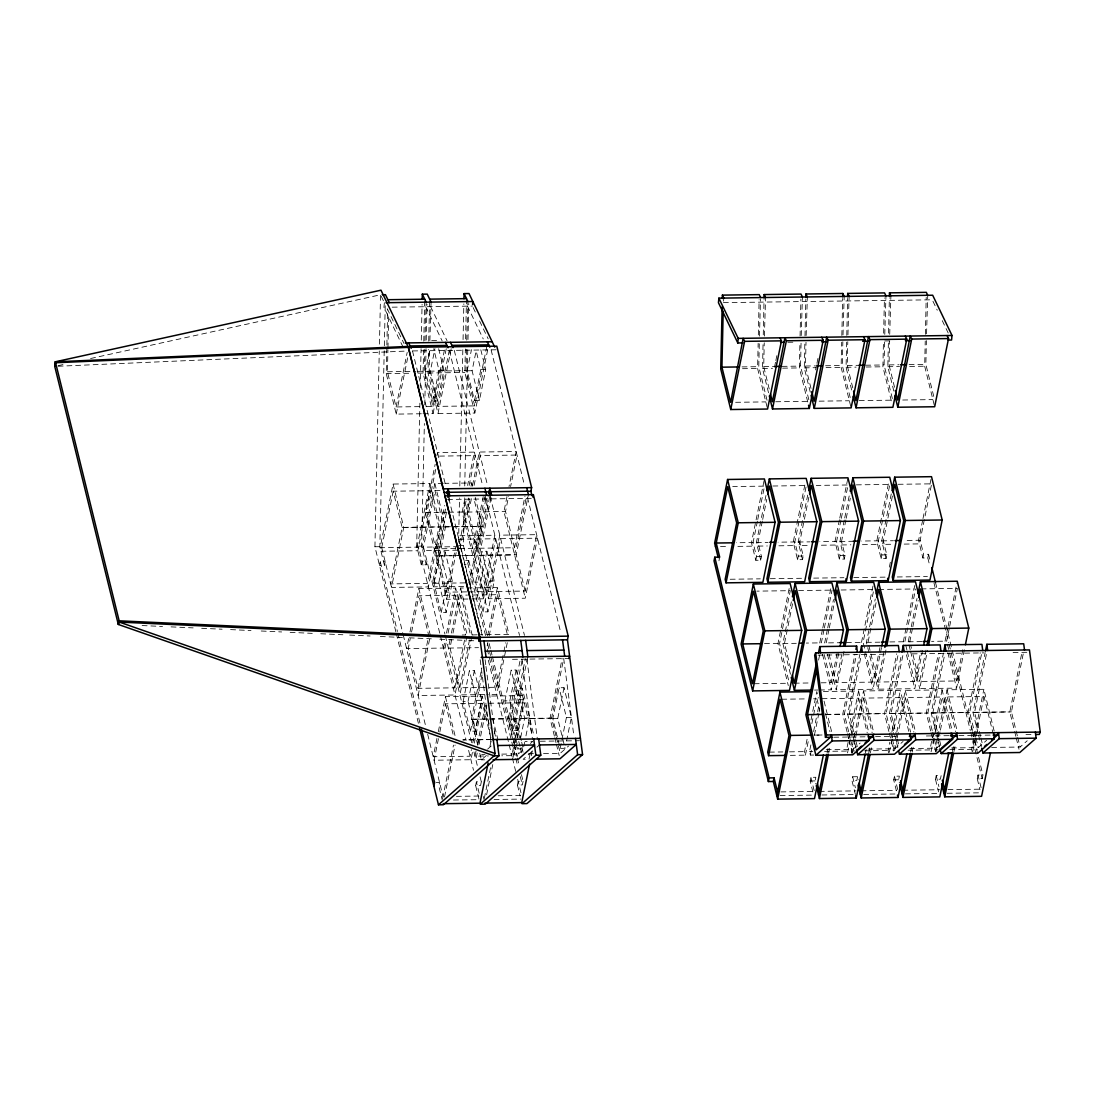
<?xml version="1.0" encoding="UTF-8"?>
<svg xmlns="http://www.w3.org/2000/svg" width="1095" height="1095" viewBox="0 0 1095 1095"><rect width="100%" height="100%" fill="white"/><g stroke="black" fill="none" stroke-linecap="round" stroke-linejoin="round"><path stroke-width="0.75" stroke-dasharray="5 3.75" d="M395.87 631.801L374.928 546.747L379.281 350.947M379.445 344.131L380.54 294.76L89.831 358.681M384.454 565.362L385.194 561.721L380.266 561.79L379.527 565.431L384.454 565.362L379.855 546.679L384.29 347.471M384.331 345.774L385.248 304.903M421.342 413.759L396.226 414.115L386.234 373.573L386.836 346.704M386.877 345.034L387.657 309.775M419.536 406.628L396.103 406.957L387.425 371.752L387.917 349.675M387.958 347.977L388.725 314.019M421.288 564.856L422.04 561.215L426.968 561.146L426.229 564.787L421.288 564.856L416.689 546.186L419.878 403.152M420.22 387.835L421.096 348.675M421.288 340.162L422.081 304.396M423.012 413.746L433.059 413.609L423.081 373.066L423.601 349.565M423.792 341.175L424.682 300.879M426.242 406.532L432.936 406.45L424.271 371.246L424.764 349.168M424.956 340.682L426.147 302.152M426.229 564.787L421.63 546.118L424.367 423.519M424.778 404.794L426.037 348.607M426.215 340.093L427.023 304.328M487.686 349.839L474.833 413.034L438 413.54L428.008 372.998L428.542 349.497M428.72 341.106L429.623 300.81M486.81 346.39L474.71 405.875L437.877 406.382L429.199 371.178L429.692 349.1M429.883 340.613L431.074 302.083M458.545 542.203L459.53 497.938M459.791 486.016L462.829 349.798M463.062 339.587L463.856 303.835M474.833 413.034L464.855 372.492L465.375 348.99M465.594 338.916L466.456 300.317M474.71 405.875L466.046 370.671L466.538 348.607M466.73 340.107L467.921 301.59M485.578 635.579L463.404 545.543L464.458 497.869M464.732 485.947L467.77 349.729M467.989 339.518L468.797 303.767M767.171 407.408L757.589 368.495L758.151 343.31M758.329 334.919L759.122 299.66M767.047 400.277L758.78 366.674L759.314 342.899M759.465 336.11L760.505 299.099M768.512 392.749L762.517 368.426L763.078 343.241M763.27 334.851L764.05 299.592M769.224 388.999L763.708 366.606L764.242 342.831M764.392 336.042L765.583 297.512M807.74 401.974L799.364 367.92L799.925 342.735M800.075 336.028L800.897 299.099M808.822 399.702L800.554 366.1L801.075 342.324M801.239 335.535L802.416 297.005M810.286 392.174L804.291 367.852L804.852 342.667M805.003 335.96L805.824 299.031M810.998 388.438L805.482 366.031L806.016 342.256M806.166 335.467L807.357 296.937M850.719 406.272L841.124 367.345L841.699 342.174M841.836 335.453L842.671 298.524M850.199 397.526L842.329 365.525L842.849 341.763M842.999 334.96L844.19 296.444M851.65 389.984L846.065 367.277L846.627 342.105M846.777 335.385L847.598 298.456M852.772 387.863L847.256 365.47L847.79 341.695M847.941 334.892L849.131 296.375M891.289 400.825L882.898 366.784L883.46 341.599M883.651 333.208L884.431 297.95M892.37 398.553L884.089 364.963L884.623 341.188M884.774 334.399L885.964 295.869M893.821 391.038L887.84 366.716L888.401 341.531M888.579 333.14L889.373 297.881M894.547 387.288L889.03 364.895L889.564 341.12M889.715 334.331L890.906 295.801M934.254 405.123L924.673 366.209L925.234 341.024M925.385 334.317L926.206 297.375M933.748 396.39L925.864 364.389L926.397 340.613M926.548 333.824L927.739 295.294M384.372 302.726L383.934 307.284L403.275 347.526M723.521 301.125L723.809 298.086M396.103 406.957L407.189 352.412M396.226 414.115L407.723 357.572M393.078 484.045L403.74 527.366L391.531 587.413L428.364 586.906L440.587 526.859L429.911 483.538L393.078 484.045L380.116 547.733L418.564 547.103L440.012 634.224M393.201 491.203L380.978 551.25L417.825 550.744L430.034 490.697L393.201 491.203L402.139 527.503L390.655 583.895L427.502 583.402L438.972 526.996L430.034 490.697M438.643 348.675L443.927 370.151L437.644 401.03L432.717 401.099L425.394 371.356L430.02 348.607M437.644 401.03L430.321 371.287L434.948 348.538M432.717 401.099L438.999 370.219L433.702 348.744M432.936 406.45L444.707 348.607M433.059 413.609L446.938 345.431M437.877 406.382L449.634 348.538M438 413.54L451.865 345.363M416.949 547.24L429.911 483.538M458.873 539.26L495.72 538.754L483.497 598.801L446.664 599.307L425.325 512.665L435.167 464.294M436.864 455.944L437.535 452.618L474.381 452.112L467.592 485.468M435.7 469.399L426.927 512.528L435.865 548.828L472.712 548.321L483.224 496.61M443.215 483.36L434.852 483.47L421.89 547.171L458.723 546.665M439.998 490.56L434.975 490.628L422.752 550.675L459.585 550.169M408.64 638.645L406.601 648.651L445.049 648.007L454.849 687.824L418.016 688.331L408.216 648.514L410.228 638.618M409.995 631.966L418.824 588.604L455.657 588.097L467.195 634.936L462.172 635.004M411.569 632.034L418.947 595.762L455.78 595.256L465.594 635.059M480.814 349.757L485.701 369.576L479.418 400.455L474.491 400.524L467.168 370.781L471.466 349.661M435.865 548.828L444.693 505.452M479.418 400.455L472.096 370.712L476.393 349.592M445.542 509.052L435.988 555.986L461.104 555.644M466.634 591.875L446.541 592.149L437.603 555.849L446.418 512.487M448.799 500.812L449.47 497.472M434.975 490.628L443.913 526.928L432.429 583.334L469.276 582.827L480.746 526.421L473.834 498.376M433.894 582.745L440.176 551.866L445.117 551.798L452.44 581.541L446.158 612.42L441.217 612.488L433.894 582.745L438.835 582.677L446.158 612.42M434.852 483.47L445.514 526.791L433.291 586.838L465.115 586.4M474.491 400.524L480.773 369.645L475.887 349.825M438.835 582.677L445.117 551.798M418.016 688.331L428.747 635.565L418.947 595.762M441.217 612.488L447.499 581.609L440.176 551.866M464.869 498.814L462.158 512.159L483.497 598.801M446.541 592.149L455.643 547.349M472.712 548.321L463.774 512.022L466.47 498.759M469.166 485.482L475.244 455.616L438.397 456.122M446.664 599.307L456.163 552.605M459.407 543.312L468.619 498.047M471.001 486.317L471.685 482.963L444.899 483.333M488.425 598.732L500.648 538.685L537.481 538.179L525.271 598.226L488.425 598.732L467.1 512.09L469.81 498.745M472.52 485.4L479.309 452.043L516.156 451.537L509.024 486.563M459.832 548.965L470.111 498.471M471.397 498.69L468.701 511.954L477.639 548.253L514.472 547.746L524.998 496.035M474.094 485.413L480.171 455.561L517.018 455.055L510.599 486.563M443.448 648.144L445.145 639.808M446.5 633.129L455.657 588.097M445.049 648.007L446.733 639.767M448.074 633.17L455.78 595.256M450.072 639.74L448.375 648.076L478.515 647.665M451.427 633.061L460.598 588.029L497.431 587.522L508.97 634.361L478.83 634.771M451.66 639.699L449.99 647.939L459.791 687.756L496.624 687.249L505.685 642.738M453.001 633.102L460.721 595.187L467.414 595.091M482.197 635.319L463.815 560.64L468.742 560.572L468.003 564.226L464.718 564.267M484.77 496.815L472.835 555.48L462.788 555.617M436.946 738.372L433.223 756.713L470.056 756.221L471.411 749.541M438.315 731.706L445.432 696.666L482.279 696.174L490.177 728.257M468.304 591.847L483.374 591.642L474.436 555.343L486.317 496.966M438.465 738.673L434.085 760.231L470.918 759.725L472.616 751.43M439.82 732.035L445.555 703.825L482.402 703.332L491.34 739.618L489.643 747.967M477.639 548.253L488.165 496.541M470.138 586.331L482.347 526.284L475.244 497.404M489.698 496.747L477.762 555.411L514.595 554.905L526.531 496.24M488.302 591.574L499.785 535.168L536.618 534.675L525.148 591.067L488.302 591.574L479.364 555.274L491.244 496.897M475.668 582.17L481.951 551.291L486.892 551.237L494.215 580.966L487.932 611.845L482.991 611.913L475.668 582.17L480.609 582.102L487.932 611.845M454.849 687.824L465.252 636.715M466.853 636.606L454.972 694.983L418.139 695.489L430.362 635.428L418.824 588.604M480.609 582.102L486.892 551.237M459.791 687.756L470.179 636.647M471.794 636.537L459.914 694.914L485.03 694.572M483.374 591.642L494.844 535.236L458.011 535.742M442.626 798.501L453.481 745.134M463.13 701.471L469.413 670.592L474.354 670.523L481.677 700.266L475.394 731.145L470.453 731.214L463.13 701.471L468.071 701.402L475.394 731.145M444.515 796.982L455.082 745.024M482.991 611.913L489.273 581.034L481.951 551.291M506.985 496.569L503.933 511.584L525.271 598.226M514.472 547.746L505.534 511.447L508.573 496.528M468.071 701.402L474.354 670.523M487.59 635.894L497.431 587.522M477.776 745.284L471.384 719.333L481.882 667.786M487.166 645.79L487.836 642.491M489.178 635.894L497.554 594.681L469.084 595.078M470.453 731.214L482.074 674.575M472.766 742.875L482.279 696.174M474.299 743.135L482.402 703.332M476.01 751.143L474.997 756.152L488.384 755.961M477.365 744.477L485.851 702.771M525.148 591.067L516.21 554.768L528.091 496.391M477.201 753.031L475.86 759.656L485.906 759.519M478.898 744.737L487.33 703.264L524.176 702.757L532.293 735.758M475.641 785.553L476.38 781.912L481.321 781.844L480.582 785.485L475.641 785.553L479.117 799.678L452.331 800.034M507.272 642.697L496.747 694.408L486.7 694.545M484.305 798.392L490.834 766.24M504.904 700.896L511.187 670.017L516.128 669.948L523.451 699.691L517.168 730.57L512.227 730.639L504.904 700.896L509.846 700.827L517.168 730.57M486.618 794.737L492.764 764.57M509.846 700.827L516.128 669.948M514.212 743.149L508.231 718.826L520.412 658.957M515.745 742.697L509.832 718.69L522.917 656.836M515.526 737.373L511.05 719.196L517.333 688.317L522.26 688.249L533.922 735.703M519.947 746.325L513.158 718.758L525.34 658.889M512.227 730.639L527.845 656.767M521.275 740.603L515.978 719.128L522.26 688.249M515.225 738.961L511.83 755.646L501.784 755.783M515.567 737.291L524.053 695.599L490.56 696.05M513.035 757.494L515.061 747.543M517.086 737.592L524.176 702.757M520.686 737.565L524.656 718.06L517.333 688.317M515.937 739.015L518.373 748.939L523.3 748.87L524.628 742.369M525.956 735.867L529.583 717.991L524.656 718.06M517.415 784.992L518.154 781.337L523.095 781.269L522.356 784.923L517.415 784.992L520.125 795.969M529.036 759.068L530.733 750.732M531.308 755.687L532.334 750.65M554.385 736.1L550.005 718.252L562.173 658.396M555.945 735.717L551.606 718.128L563.706 658.629L573.848 735.758M564.034 687.687L557.752 718.553L565.075 748.296L560.147 748.364L552.824 718.621L559.107 687.742L564.034 687.687L571.357 717.417L565.745 745.052M560.147 748.364L566.43 717.485L559.107 687.742M718.963 560.791L719.702 557.15M774.507 367.167L775.52 362.212M775.849 360.556L776.861 355.601M764.077 480.637L751.457 542.655L755.796 560.284L760.738 560.216L761.477 556.575L758 542.463M757.411 521.152L752.333 546.172L735.58 546.405M757.754 519.482L764.543 486.125L732.733 486.563M760.738 560.216L756.399 542.586L766.281 493.982M762.353 521.083L757.261 546.104L767.308 545.967M762.695 519.413L766.76 499.402M755.796 560.284L756.549 556.643L753.073 542.531L736.319 542.75M815.611 369.905L816.61 364.95M816.952 363.294L817.965 358.339M804.825 485.099L793.232 542.093L797.571 559.709L802.512 559.641L803.251 556L799.774 541.888M802.512 559.641L798.173 542.025L807.713 495.091M789.153 588.521L777.956 643.573L788.29 685.566M808.876 497.157L799.035 545.529L810.752 545.378M788.551 679.927L779.558 643.436L790.289 590.684L756.809 591.136M797.571 559.709L798.323 556.068L794.847 541.957L778.093 542.189M790.439 674.191L782.884 643.504L791.37 601.798M792.547 603.797L784.499 643.367L791.028 669.907M839.441 519.728L835.006 541.519L839.345 559.148L844.286 559.08L845.025 555.425L841.549 541.313M839.783 518.044L847.968 477.817M840.96 520.015L835.868 545.036L819.128 545.255M841.302 518.346L848.091 484.975L816.268 485.413M844.286 559.08L839.947 541.45L844.368 519.66M844.71 517.99L849.487 494.516M819.731 642.998L822.441 629.652M822.783 627.982L830.927 587.96M845.901 519.947L840.809 544.968L850.856 544.831M846.23 518.277L850.309 498.252M824.015 629.68L821.332 642.861L806.262 643.066M824.357 628.024L832.063 590.109M818.595 660.093L819.607 655.138M839.345 559.148L840.084 555.493L836.607 541.382L819.868 541.614M827.368 629.584L824.658 642.929L839.728 642.724M827.711 627.914L833.487 599.567M826.26 642.792L828.942 629.611M829.285 627.955L834.65 601.579M790.357 755.358L805.427 755.153L804.565 751.635L807.275 738.304M811.012 719.949L816.788 691.588L818.362 698.008M805.427 755.153L808.808 738.564M811.847 723.631L816.911 698.747L813.558 698.802M813.708 755.044L810.368 755.085L809.506 751.581L810.861 744.901M813.571 731.556L817.308 713.215M817.65 711.545L818.663 706.535M810.368 755.085L811.71 748.446M814.42 735.183L818.8 713.611M819.142 711.955L819.813 708.643M812.86 791.959L810.149 780.981L810.889 777.34L815.83 777.272L815.091 780.913L815.857 784.047M821.086 682.815L831.132 682.678L837.511 651.347M819.539 690.001L831.256 689.836L839.057 651.47M879.956 647.487L872.907 682.103L836.074 682.609L842.438 651.279M881.516 647.569L873.03 689.261L836.197 689.768L843.999 651.402M827.04 753.333L828.409 746.653M828.628 753.292L829.996 746.585M888.373 483.963L876.78 540.944L881.119 558.573L886.06 558.505L886.799 554.864L883.323 540.738M847.133 732.09L842.739 714.255L854.921 654.386M848.68 731.72L844.341 714.118L856.441 654.632M886.06 558.505L881.708 540.875L891.262 493.941M861.491 642.423L873.372 584.046M852.854 735.265L847.667 714.186L859.849 654.317M892.425 496.021L882.584 544.393L894.3 544.229M872.907 682.103L863.106 642.3L873.837 589.534L838.674 590.027M853.607 731.652L849.282 714.049L861.382 654.564M881.119 558.573L881.858 554.932L878.382 540.807L861.642 541.039M922.606 650.334L914.804 688.687L877.971 689.193L866.432 642.354L875.261 598.992M876.082 602.661L868.034 642.231L877.848 682.034L914.681 681.528L921.059 650.211M823.385 691.506L858.562 691.027L846.339 751.074L824.576 751.362M847.544 752.922L858.685 698.186L821.839 698.692M851.855 753.346L851.267 751.006L863.49 690.959L900.323 690.452L910.602 732.172M889.345 567.155L890.358 562.173M852.471 752.854L863.613 698.117L900.446 697.611L909.384 733.91M855.4 794.532L851.924 780.406L852.663 776.766L857.604 776.697L858.37 779.832M857.604 776.697L856.865 780.352L851.924 780.406M877.848 682.034L884.555 649.061M877.971 689.193L886.115 649.157M865.474 752.785L866.159 749.432M868.814 752.758L869.841 747.748M870.402 752.717L872.113 744.34M922.647 520.262L918.554 540.369L922.893 557.998L927.821 557.93L929.874 566.224M922.989 518.578L931.174 478.351M888.894 731.515L884.514 713.68L896.682 653.811M892.028 737.551L886.115 713.543L898.215 654.057M903.265 641.862L915.146 583.471M897.832 747.666L889.441 713.611L901.623 653.756M906.92 650.019L904.881 641.725L915.612 588.973M896.956 737.482L891.043 713.488L903.156 653.989M922.893 557.998L923.632 554.357L920.156 540.246L903.416 540.465M910.191 649.869L908.207 641.793L910.917 628.448M911.259 626.778L917.021 598.417M912.491 628.462L909.808 641.656L911.451 648.295M912.833 626.819L918.199 600.443M888.688 752.84L888.113 750.499L889.811 742.164M891.85 732.158L900.323 690.452M927.821 557.93L928.574 554.289L923.632 554.357M889.318 752.347L892.014 739.084M892.357 737.428L900.446 697.611M893.041 750.431L894.738 742.095M896.778 732.09L905.264 690.384L942.097 689.877L952.376 731.597M894.588 750.622L896.942 739.015M897.284 737.359L905.387 697.542L942.22 697.036L951.158 733.335M896.394 790.823L893.698 779.845L894.437 776.191L899.378 776.122L898.625 779.777L899.406 782.911M962.82 649.636L956.455 680.967L919.608 681.46L925.987 650.143M964.38 649.759L956.578 688.125L919.732 688.618L927.547 650.266M910.588 752.183L911.943 745.517M912.176 752.142L913.887 743.765M930.668 730.954L926.274 713.105L938.456 653.25M932.215 730.57L927.889 712.982L939.989 653.482M945.04 641.287L947.764 627.941M948.092 626.272L956.92 582.91M936.403 734.129L931.215 713.05L943.397 653.181M949.338 627.969L946.655 641.15L931.585 641.355M949.666 626.313L957.386 588.398L922.223 588.877M937.156 730.516L932.817 712.913L944.93 653.414M942.097 689.877L929.888 749.924L908.111 750.226M931.092 751.786L935.13 731.871M935.472 730.214L942.22 697.036M994.15 731.022L983.871 689.303L947.038 689.809L934.815 749.856L938.169 749.815M936.02 751.717L940.071 731.802M940.413 730.146L947.161 696.967L983.994 696.461L992.932 732.76M935.472 779.27L936.211 775.63L941.139 775.561L940.4 779.202L935.472 779.27L938.566 791.822M952.363 751.622L953.375 746.612M953.95 751.567L955.319 744.874M972.442 730.379L968.048 712.544L980.23 652.675M975.563 736.401L969.664 712.407L981.763 652.921M978.177 733.554L972.99 712.475L985.171 652.606M980.504 736.333L974.591 712.339L986.691 652.853M972.237 751.704L971.662 749.363L974.03 737.674M974.372 736.018L983.871 689.303M972.853 751.211L975.563 737.934M975.891 736.278L983.994 696.461M977.246 778.696L977.986 775.055L982.913 774.986L982.174 778.627L977.246 778.696L979.943 789.673M1015.818 736.292L1009.823 711.969L1022.005 652.1M1017.337 735.84L1011.438 711.832L1023.538 652.346M487.59 749.172L491.162 746.037M479.774 753.387L481.376 759.875L486.385 755.454M501.756 754.126L518.496 753.894L525.627 747.625M530.363 743.437L532.745 741.356L524.998 741.452M531.924 751.567L523.15 759.3L528.173 759.232M536.933 747.16L539.438 744.942M543.531 753.552L560.27 753.319L568.579 746.01M826.219 749.692L853.005 749.322L860.136 743.053M867.993 749.117L894.779 748.747L903.088 741.438M909.767 748.542L936.553 748.172L942.494 742.957M951.541 747.967L978.328 747.611L986.636 740.288M991.632 747.42L1020.102 747.036L1027.219 740.768M58.09 365.662L64.769 364.197M58.158 366.25L405.862 351.071M392.215 307.175L472.41 306.08M723.384 302.644L932.242 299.797M431.676 340.477L436.604 340.408M787.839 342.27L794.217 342.174M884.774 340.942L893.424 340.819M412.664 350.934L496.049 349.784M438.999 370.219L443.927 370.151M480.773 369.645L485.701 369.576M387.425 371.752L415.895 371.356M417.578 371.342L424.271 371.246M429.199 371.178L466.046 370.671M742.027 366.907L758.78 366.674M763.708 366.606L775.438 366.442M782.131 366.36L800.554 366.1M805.482 366.031L815.529 365.894M825.575 365.757L842.329 365.525M847.256 365.47L858.973 365.306M865.68 365.21L884.089 364.963M889.03 364.895L899.077 364.758M909.124 364.621L925.864 364.389M425.394 371.356L430.321 371.287M467.168 370.781L472.096 370.712M386.234 373.573L411.35 373.231M418.057 373.135L423.081 373.066M428.008 372.998L464.855 372.492M742.519 368.7L757.589 368.495M762.517 368.426L772.564 368.29M782.61 368.153L799.364 367.92M804.291 367.852L816.008 367.687M826.054 367.55L841.124 367.345M846.065 367.277L856.112 367.14M866.159 367.003L882.898 366.784M887.84 366.716L899.556 366.551M909.603 366.414L924.673 366.209M735.635 402.303L765.775 401.892M775.725 401.755L809.219 401.304M819.169 401.167L849.323 400.756M859.274 400.619L892.767 400.154M902.718 400.017L932.858 399.607M772.824 486.016L806.317 485.55L794.094 545.597L777.354 545.83M856.372 484.866L889.865 484.414L877.643 544.461L860.903 544.694M898.146 484.291L931.64 483.839L919.417 543.886L902.677 544.119M447.54 499.471L532.622 498.307M425.325 512.665L447.02 512.255M448.69 512.227L463.774 512.022M467.1 512.09L505.534 511.447M403.74 527.366L440.587 526.859M445.514 526.791L482.347 526.284M402.139 527.503L438.972 526.996M443.913 526.928L480.746 526.421M374.928 546.747L379.855 546.679M416.689 546.186L421.63 546.118M458.463 545.611L463.404 545.543M756.399 542.586L768.115 542.436M798.173 542.025L809.889 541.861M839.947 541.45L853.334 541.272M881.708 540.875L893.438 540.725M720.51 546.61L728.887 546.487M437.603 555.849L461.036 555.535M462.72 555.507L474.436 555.343M479.364 555.274L516.21 554.768M756.549 556.643L761.477 556.575M798.323 556.068L803.251 556M840.084 555.493L845.025 555.425M881.858 554.932L886.799 554.864M447.499 581.609L452.44 581.541M489.273 581.034L494.215 580.966M730.187 579.255L760.327 578.844M770.291 578.707L803.785 578.256M813.736 578.119L843.875 577.708M853.84 577.571L885.65 577.133M897.284 576.969L927.424 576.559M798.57 590.575L830.393 590.137M878.765 589.466L913.942 588.987M477.146 634.799L470.521 635.004L460.721 595.187M764.488 643.641L779.558 643.436M782.884 643.504L796.284 643.326M846.421 642.628L863.106 642.3M866.432 642.354L879.832 642.176M889.811 641.93L904.881 641.725M908.207 641.793L923.277 641.588M512.487 659.327L568.647 658.56M818.088 655.152L883.145 654.262M912.162 653.866L983.994 652.88M1013.08 652.483L1028.465 652.278M754.195 683.732L787.688 683.266M794.299 683.184L811.039 682.951M814.516 690.069L817.869 690.014M481.677 700.266L476.736 700.335L469.413 670.592M523.451 699.691L518.51 699.76L511.187 670.017M781.748 699.24L806.864 698.884M566.43 717.485L571.357 717.417M488.069 718.991L472.999 719.196L479.692 746.393M489.739 718.963L509.832 718.69M551.606 718.128L514.773 718.621L519.495 737.825M825.917 714.378L844.341 714.118M849.282 714.049L886.115 713.543M891.043 713.488L927.889 712.982M932.817 712.913L969.664 712.407M974.591 712.339L1011.438 711.832M471.384 719.333L488.137 719.1M489.807 719.087L508.231 718.826M513.158 718.758L550.005 718.252M825.986 714.487L842.739 714.255M847.667 714.186L884.514 713.68M889.441 713.611L926.274 713.105M931.215 713.05L968.048 712.544M972.99 712.475L1009.823 711.969M511.05 719.196L515.978 719.128M552.824 718.621L557.752 718.553M491.272 739.508L462.802 739.905L491.34 739.618M814.05 735.101L822.427 734.978L814.119 735.21M540.314 741.247L579.447 740.713M833.76 737.236L867.254 736.784M875.535 736.661L895.628 736.387M926.384 735.963L949.119 735.662M958.891 735.525L993.097 735.06M1025.974 734.608L1034.145 734.499M481.663 754.4L485.017 754.345M528.461 753.757L533.484 753.688M769.402 752.128L782.802 751.937M789.495 751.854L804.565 751.635M809.506 751.581L812.846 751.526M851.267 751.006L854.62 750.951M864.667 750.814L888.113 750.499M949.885 749.651L971.662 749.363M481.376 759.875L484.715 759.82M436.262 782.46L439.547 782.419L438.808 786.059L442.284 800.171M810.149 780.981L815.091 780.913M893.698 779.845L898.625 779.777M456.423 796.352L479.856 796.024L476.38 781.912M498.198 795.778L521.631 795.449L517.346 778.025M780.886 791.904L812.695 791.48M819.306 791.384L856.139 790.877M861.081 790.809L896.244 790.33M902.855 790.234L939.688 789.741M947.969 789.618L981.462 789.166L977.986 775.055M494.105 799.473L520.891 799.104M780.133 795.559L813.626 795.093M821.907 794.984L853.73 794.546M863.681 794.409L895.505 793.985M905.455 793.848L937.265 793.41M947.23 793.273L980.723 792.807M142.117 625.546L162.539 626.477M171.039 626.874L193.158 627.887M201.672 628.284L222.08 629.214M230.593 629.611L251.001 630.542M261.212 631.007L281.634 631.952M290.134 632.335L312.253 633.362M320.753 633.745L342.872 634.758M349.675 635.073L370.096 636.003M380.307 636.482L402.426 637.495M409.229 637.81L431.348 638.823M439.848 639.206L461.967 640.233M468.769 640.534L477.283 640.931M932.954 301.276L937.252 310.227M942.261 320.657L948.708 334.071M473.136 307.572L475.285 312.048M479.569 320.986L488.165 338.861M467.483 306.148L483.237 338.93M430.636 306.655L447.116 340.928M425.709 306.723L442.175 340.997M381.265 296.28L384.92 303.876M387.233 308.694L403.918 343.392M1017.734 737.428L1020.102 747.036M1016.215 737.92L1019.007 749.267M980.901 737.934L982.872 745.941M978.574 735.169L981.366 746.53M975.96 738.003L978.328 747.611M972.839 731.994L977.233 749.842M928.574 554.289L930.613 562.584M935.513 582.499L971.881 730.187M972.292 731.843L982.913 774.986M933.953 582.827L948.667 642.56M949.078 644.216L970.321 730.516M970.731 732.172L982.174 778.627M947.462 644.476L956.455 680.967M947.832 652.593L956.578 688.125M947.038 689.809L957.701 733.13M947.161 696.967L955.689 731.624M937.553 732.103L941.098 746.503M936.8 735.744L938.004 740.617M938.401 742.232L939.606 747.091M932.611 732.172L933.802 736.976M934.186 738.577L936.553 748.172M913.079 654.919L919.608 681.46M931.065 732.569L932.269 737.441M932.666 739.057L935.869 752.032M910.588 651.484L919.732 688.618M907.331 651.676L914.681 681.528M906.455 654.783L914.804 688.687M936.211 775.63L938.921 786.607M905.264 690.384L915.926 733.705M905.387 697.542L913.914 732.185M897.352 739.084L899.323 747.077M892.411 739.152L894.779 748.747M889.304 733.144L893.698 750.978M864.284 653.729L873.03 689.261M894.437 776.191L897.914 790.303M863.49 690.959L874.152 734.28M863.613 698.117L872.14 732.76M858.562 691.027L868.828 732.733M858.685 698.186L867.213 732.829M854.004 733.253L857.549 747.652M853.265 736.894L854.456 741.753M854.853 743.382L856.057 748.241M849.063 733.321L853.005 749.322M829.12 654.413L836.074 682.609M847.53 733.718L848.721 738.577M849.118 740.206L852.321 753.168M827.437 654.235L836.197 689.768M824.193 654.481L831.132 682.678M822.509 654.304L831.256 689.836M852.663 776.766L855.373 787.743M824.083 701.156L832.392 734.841M825.493 713.529L829.969 731.679M816.911 698.747L819.744 710.299M810.889 777.34L814.365 791.452M491.107 349.852L524.573 485.742M527.434 497.349L560.9 633.238M556.328 737.318L560.27 753.319M554.795 737.715L555.986 742.588M556.383 744.203L559.189 755.55M454.274 350.359L487.74 486.248M490.177 496.199L524.464 635.401M449.333 350.427L482.799 486.317M485.249 496.254L519.536 635.47M471.685 482.963L472.479 486.18M497.554 594.681L507.355 634.498M521.685 742.259L523.3 748.87M521.863 747.42L523.04 752.224M520.344 747.953L522.342 756.056M516.142 744.299L518.496 753.894M514.609 744.778L517.415 756.125M468.742 560.572L487.138 635.251M489.178 643.545L490.396 648.527M490.806 650.184L492.038 655.166M492.449 656.822L513.692 743.108M514.102 744.764L516.963 756.385M517.374 758.041L519.413 766.336M521.453 774.63L523.095 781.269M487.617 643.874L490.478 655.494M490.888 657.151L515.403 756.713M515.813 758.37L517.853 766.664M520.303 776.629L522.356 784.923M487.234 649.102L496.624 687.249M412.5 350.934L445.966 486.823M448.813 498.417L482.279 634.306M460.338 546.528L463.418 559.08M488.329 660.203L508.764 743.177M509.161 744.833L512.022 756.453M512.433 758.11L515.704 771.386M460.598 588.029L472.123 634.867M492.736 718.566L497.883 739.426M494.242 731.309L495.857 737.907M423.491 547.035L444.953 634.156M445.364 635.812L471.918 743.683M473.971 751.978L477.639 766.911M480.089 776.861L481.321 781.844M483.278 796.462L484.058 799.61M440.423 635.88L466.169 740.425M468.619 750.39L473.519 770.291M445.432 696.666L456.109 739.987M445.555 703.825L453.686 736.826M381.717 547.609L402.768 633.074M403.179 634.73L425.654 725.999M427.693 734.293L443.023 796.53M380.266 561.79L397.43 631.473M397.841 633.143L420.713 726.067M396.28 633.471L418.755 724.726M526.873 659.135L537.453 739.604M521.932 659.204L532.526 739.672M485.099 659.71L485.756 664.733M485.975 666.417L492.599 716.705M492.818 718.388L493.913 726.765M494.146 728.449L495.022 735.156M480.171 659.779L490.971 741.917"/><path stroke-width="1.5" d="M422.205 299.291L422.314 294.185L427.242 294.117L431.074 302.083M463.965 298.716L464.088 293.611L469.016 293.542L494.748 347.115M722.139 306.887L720.743 369.001L730.735 409.53L767.568 409.037L781.447 340.846L779.982 337.821M722.317 298.497L722.399 295.13L759.232 294.623L760.655 297.58M730.735 409.53L744.6 341.353L743.149 338.328L730.611 402.371L721.933 367.181L723.193 311.144M764.091 297.922L764.173 294.569L801.006 294.062L802.416 297.005M805.865 297.347L805.934 293.994L842.78 293.487L844.19 296.444M842.698 296.841L842.78 293.487M847.639 296.772L847.708 293.419L884.555 292.912L885.964 295.869M889.414 296.211L889.482 292.844L926.329 292.351L927.739 295.294M496.884 739.495L499.019 755.769L494.091 755.837L118.301 624.451L54.75 366.401L55.188 361.829L380.978 290.189L407.997 346.431L55.188 361.829M472.561 304.561L472.848 301.522L386.015 302.699M948.147 340.08L951.569 340.025L952.007 335.467L932.68 295.226L718.881 298.155L718.443 302.713L737.784 342.954L742.903 342.886M737.784 342.954L738.208 338.382L718.881 298.155M447.061 493.777L448.088 488.781L449.812 495.802M447.923 497.322L448.95 492.285L485.783 491.778M488.835 493.215L489.862 488.206L491.587 495.227M490.04 495.063L490.724 491.723L527.557 491.217M433.866 786.128L434.619 782.487L421.534 729.379M531.622 487.631L443.146 488.849L408.312 347.348L496.788 346.143L531.622 487.631L530.883 491.285L527.489 491.326M532.868 497.089L533.361 494.653L444.885 495.871L479.719 637.358L478.98 641.013L567.456 639.795L568.209 636.154L533.361 494.653M488.165 762.955L479.98 803.182L443.146 803.689M529.597 764.064L521.754 802.608L484.921 803.114M715.487 546.679L727.71 486.632L736.648 522.931L725.164 579.323L726.04 582.841L762.873 582.335L775.096 522.288L764.419 478.967L727.586 479.473L714.624 543.161L718.197 557.656M732.979 542.805L716.226 543.024L719.702 557.15L714.775 557.204L714.036 560.859L768.375 781.556L773.316 781.488L777.655 799.117L814.488 798.611L823.358 755.03M726.04 582.841L738.249 522.794L727.586 479.473M821.756 337.246L823.207 340.285L809.342 408.462L772.509 408.969L786.374 340.778L784.923 337.753L772.386 401.81L770.415 393.803M766.965 490.628L769.361 478.898L806.194 478.392L816.856 521.713L804.647 581.76L767.8 582.266L766.938 578.749L778.422 522.356L769.484 486.057L767.787 494.392M753.333 584.032L741.11 644.079L752.648 690.904L789.481 690.411L801.704 630.35L790.166 583.525L753.333 584.032L764.857 630.857L752.648 690.904M742.725 643.942L753.456 591.19L763.256 630.994L752.525 683.745L742.725 643.942L761.135 643.696M767.8 582.266L780.023 522.219L769.361 478.898M863.531 336.671L864.982 339.71L851.116 407.887L814.269 408.394L828.148 340.216L826.684 337.178L814.146 401.235L811.792 391.627M808.74 490.054L811.121 478.323L847.968 477.817L858.631 521.138L846.421 581.199L809.575 581.691L808.712 578.187L820.182 521.781L811.244 485.482L809.547 493.831M792.383 596.802L795.107 583.457L831.94 582.951L843.478 629.789L840.084 646.461M793.218 600.512L795.23 590.616L805.03 630.419L794.299 683.184L792.26 674.89M810.081 691.684L779.941 692.095L767.732 752.142L768.594 755.659L785.334 755.427M768.594 755.659L780.064 699.253L789.002 735.553L776.793 795.6M768.375 781.556L769.128 777.902L714.775 557.204M809.575 581.691L821.797 521.644L811.121 478.323M773.316 781.488L774.055 777.847L769.128 777.902M811.162 690.11L794.422 690.343L806.632 630.296L795.107 583.457M905.305 336.097L906.756 339.135L892.89 407.313L856.044 407.819L869.923 339.642L868.458 336.603L855.92 400.661L853.566 391.066M777.655 799.117L790.617 735.416L779.941 692.095M850.172 491.162L852.895 477.748L889.742 477.256L900.405 520.577L888.196 580.624L851.349 581.13L850.486 577.612L861.957 521.206L853.019 484.921L851.321 493.256M816.391 663.2L805.893 714.761L815.885 755.304L852.718 754.797L869.019 740.439L868.226 734.416M818.417 653.236L819.772 646.584L856.605 646.077L857.426 652.264M815.885 755.304L832.186 740.945L831.392 734.923L830.407 737.277L816.172 749.829L807.508 714.624L817.253 666.704M834.499 594.558L836.881 582.882L873.714 582.376L885.253 629.214L881.858 645.899M834.992 599.937L837.004 590.041L846.805 629.858L843.451 646.337M851.349 581.13L863.572 521.083L852.895 477.748M845.011 646.392L848.406 629.721L836.881 582.882M818.567 795.025L826.711 755.002M947.079 335.535L948.53 338.56L934.665 406.751L897.818 407.244L911.697 339.067L910.232 336.042L897.695 400.086L895.327 390.491M865.132 754.455L856.263 798.036L819.43 798.542L828.299 754.961M855.934 649.403L856.605 646.077M891.946 490.587L894.67 477.187L931.516 476.681L942.179 520.002L929.956 580.049L893.123 580.555L892.261 577.038L903.731 520.645L894.793 484.346L893.096 492.682M860.191 652.661L861.546 646.009L898.379 645.502L899.187 651.689M876.274 593.983L878.642 582.307L915.488 581.815L927.027 628.639L923.632 645.325M877.095 597.719L878.765 589.466L888.579 629.283L884.883 647.419M893.123 580.555L905.346 520.508L894.67 477.187M886.786 645.831L890.18 629.146L878.642 582.307M860.328 794.464L868.472 754.428M906.906 753.88L898.037 797.461L861.204 797.968L870.06 754.387M901.965 652.086L903.307 645.434L940.153 644.928L940.961 651.128M918.048 593.422L920.416 581.746L957.263 581.24L968.788 628.078L965.393 644.75M918.869 597.145L920.539 588.905L930.353 628.708L927 645.201M928.56 645.256L931.954 628.571L920.416 581.746M902.102 793.889L910.246 753.853M948.681 753.319L939.811 796.9L902.978 797.406L911.834 753.825M943.726 651.511L945.081 644.859L981.928 644.366L982.735 650.553M943.876 793.314L952.02 753.278M990.455 752.744L981.585 796.325L944.739 796.831L953.608 753.25M985.5 650.95L986.855 644.298L1023.702 643.792L1024.509 649.978M54.75 366.401L55.599 362.746L408.408 347.348L479.829 637.358L478.98 641.013L479.952 638.645L119.273 622.083L118.301 624.451L119.15 620.81L55.599 362.746M479.952 638.645L495.063 753.469L494.091 755.837L438.465 804.811L419.563 728.052M568.647 658.56L569.619 656.206L481.143 657.411M1035.856 734.471L1039.278 734.43L1040.25 732.062L1029.451 649.91L815.652 652.839L814.666 655.207L825.479 737.346L832.323 737.25M825.479 737.346L826.451 734.991L815.652 652.839M950.802 735.635L951.774 733.267L952.568 739.303L936.266 753.647L899.419 754.154L898.625 750.91M499.019 755.769L443.407 804.743L438.465 804.811M540.793 755.194L535.866 755.263L480.24 804.236L485.181 804.168L540.793 755.194L538.658 738.92M582.567 754.619L577.626 754.688L522.014 803.662L526.955 803.593L582.567 754.619L567.456 639.795M857.946 749.254L861.505 746.119M865.064 742.985L872.181 736.716L873.167 734.348L873.947 740.371L857.645 754.729L856.454 749.856M904.456 744.504L913.955 736.141L914.927 733.773L915.721 739.796L899.419 754.154M910 733.842L910.794 739.864L894.492 754.222L857.645 754.729M941.495 748.104L955.73 735.566L956.702 733.212L957.495 739.235L941.194 753.579L940.003 748.72M984.446 746.489L986.828 744.408M991.564 740.22L997.504 734.991L998.476 732.637L999.27 738.66L982.968 753.018L981.777 748.145M993.548 732.706L994.342 738.728L978.04 753.086L941.194 753.579M1035.322 732.131L1036.103 738.153L1019.801 752.511L982.968 753.018M382.182 294.733L385.467 294.692L389.3 302.658M387.89 299.715L424.723 299.209M429.664 299.14L466.497 298.634M405.342 342.94L492.175 341.75M738.208 338.382L952.007 335.467M410.091 345.924L446.938 345.431M451.865 345.363L488.699 344.857M744.6 341.353L781.447 340.846M786.374 340.778L823.207 340.285M828.148 340.216L864.982 339.71M869.923 339.642L906.756 339.135M911.697 339.067L948.53 338.56M780.543 342.365L783.952 342.324M821.592 341.804L826.711 341.736M862.641 341.243L869.471 341.147M905.387 340.654L910.52 340.586M721.933 367.181L738.687 366.948M775.438 366.442L780.461 366.373M817.212 365.881L822.236 365.812M858.973 365.306L863.996 365.237M900.747 364.731L905.77 364.662M444.105 492.463L449.21 492.394M484.948 491.915L490.054 491.833M738.249 522.794L775.096 522.288M780.023 522.219L816.856 521.713M821.797 521.644L858.631 521.138M863.572 521.083L900.405 520.577M905.346 520.508L942.179 520.002M769.73 542.299L774.754 542.23M811.491 541.724L816.514 541.655M853.265 541.149L858.288 541.081M895.039 540.588L900.063 540.519M764.857 630.857L801.704 630.35M806.632 630.296L843.478 629.789M848.406 629.721L885.253 629.214M890.18 629.146L927.027 628.639M931.954 628.571L968.788 628.078M568.209 636.154L479.719 637.358L119.15 620.81M799.569 643.162L802.909 643.121M839.66 642.614L844.683 642.546M881.434 642.04L886.457 641.971M923.208 641.478L928.231 641.41M485.263 651.155L522.096 650.649M527.037 650.581L563.87 650.074M807.508 714.624L822.578 714.419M790.617 735.416L812.38 735.115M491.942 739.563L580.418 738.345M826.451 734.991L1040.25 732.062M868.239 736.771L873.372 736.689M909.288 736.21L914.421 736.127M950.337 735.648L957.181 735.553M993.097 735.06L998.229 734.991M497.678 745.517L534.511 745.011L518.209 759.369L493.092 759.711M539.438 744.942L576.285 744.449L559.983 758.794L536.536 759.122M832.186 740.945L869.019 740.439M873.947 740.371L910.794 739.864M915.721 739.796L952.568 739.303M957.495 739.235L994.342 738.728M999.27 738.66L1036.103 738.153M863.859 754.359L868.882 754.291M947.408 753.209L952.431 753.141M119.273 622.083L495.063 753.469M889.482 292.844L890.906 295.801M847.708 293.419L849.131 296.375M805.934 293.994L807.357 296.937M764.173 294.569L765.583 297.512M722.399 295.13L723.809 298.086M464.088 293.611L467.921 301.59M487.248 341.818L489.821 347.183M450.415 342.324L452.988 347.676M422.314 294.185L426.147 302.152M445.473 342.393L448.047 347.745M408.64 342.899L411.214 348.251M895.026 395.897L897.818 407.244M931.831 567.566L935.513 582.499M853.251 396.472L856.044 407.819M942.302 780.256L944.615 789.673M941.563 783.91L944.739 796.831M887.607 578.283L888.196 580.624M811.08 395.418L814.269 408.394M808.548 405.218L809.342 408.462M900.528 780.831L902.855 790.234M899.789 784.472L902.978 797.406M845.846 578.844L846.421 581.199M897.462 795.121L898.037 797.461M769.306 395.993L772.509 408.969M859.151 782.966L861.081 790.809M858.015 785.047L861.204 797.968M855.688 795.695L856.263 798.036M791.233 677.422L794.422 690.343M817.376 783.541L819.306 791.384M816.24 785.621L819.43 798.542M774.055 777.847L777.532 791.959M530.733 490.656L531.951 495.624M526.695 487.699L528.42 494.721M488.959 491.217L490.177 496.199M484.921 488.274L486.645 495.296M447.184 491.792L448.416 496.76M986.855 644.298L987.676 650.485M945.081 644.859L945.902 651.06M903.307 645.434L904.128 651.634M861.546 646.009L862.354 652.196M819.772 646.584L820.579 652.771M562.529 639.863L564.692 656.275M575.491 738.413L577.626 754.688M525.682 640.37L527.845 656.767M520.755 640.438L522.917 656.836M533.717 738.988L535.866 755.263M483.922 640.945L486.07 657.342"/></g></svg>
